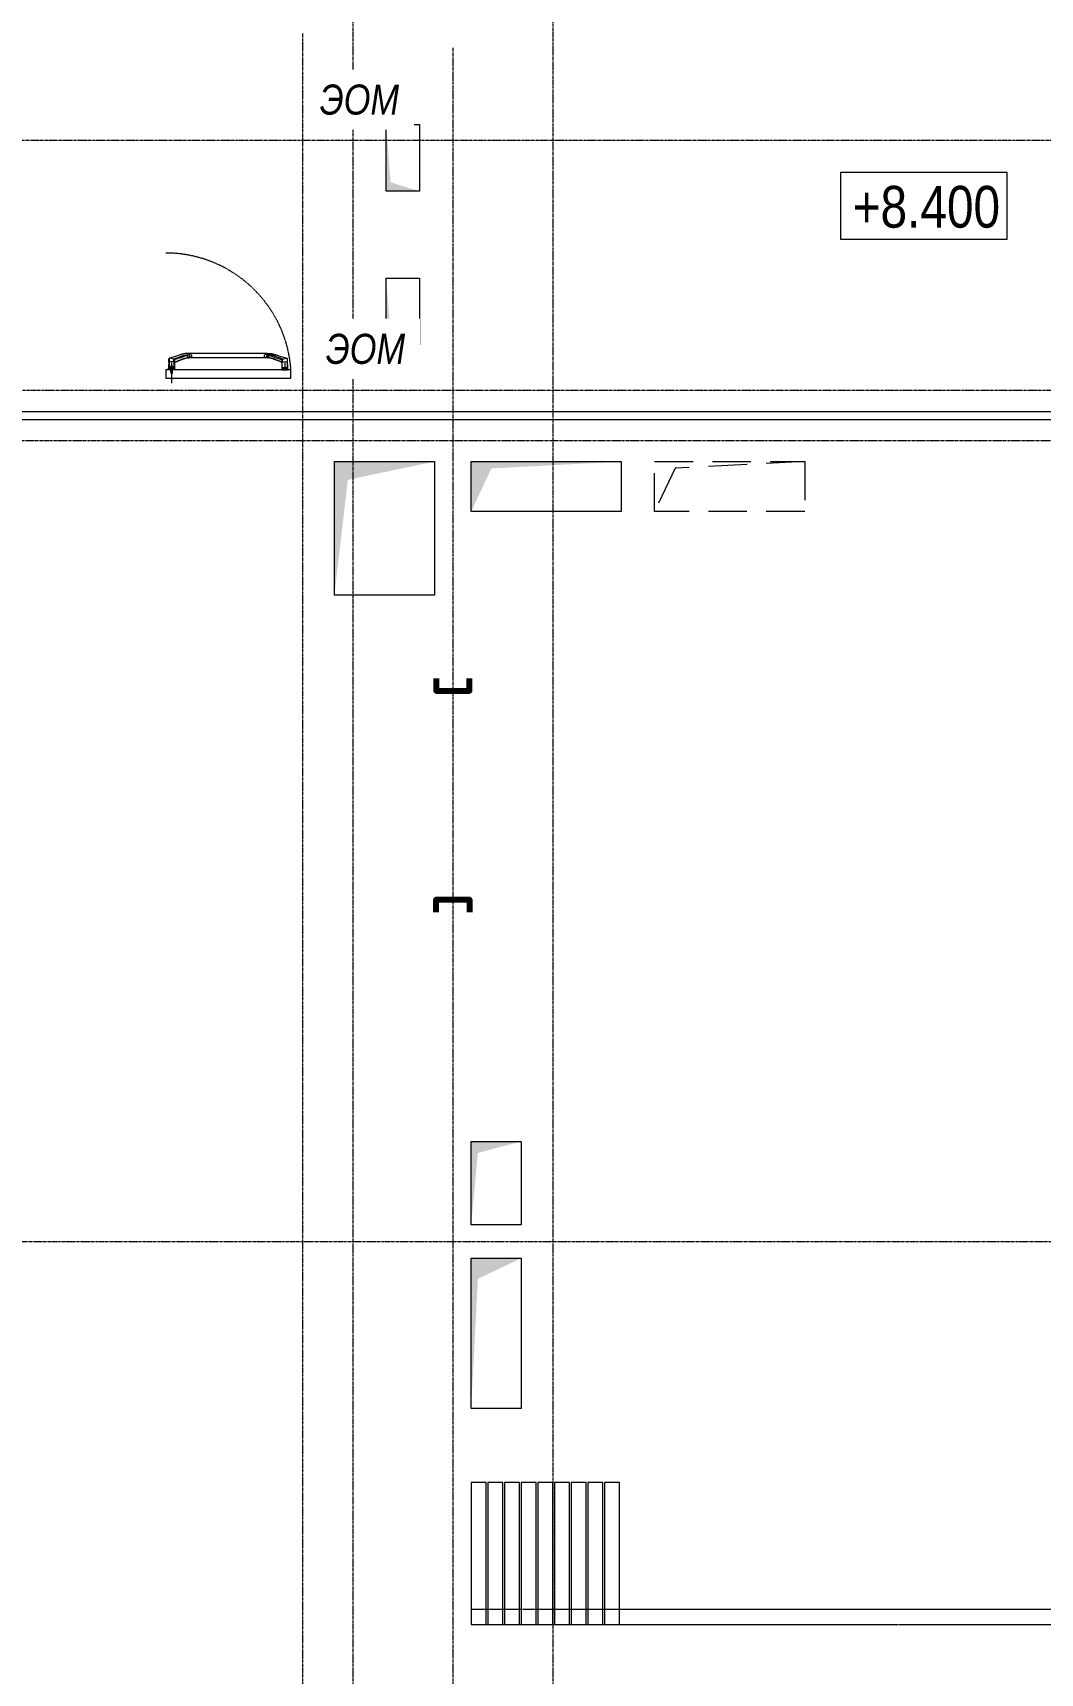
# Model space of a CAD drawing. Header units: millimetres. Extents: x -231292 to 573618, y -153144 to 564035.
# Drawn here: x -166393 to -160354, y 216208 to 226040 of the extents above; entities that cross this region are included whole.
import ezdxf
from ezdxf.enums import TextEntityAlignment as Align

# ---------------------------------------------------------------- set-up
doc = ezdxf.new("R2010")
doc.units = ezdxf.units.MM
for name, pattern in [('ADSK_Невидимые', [5, 3, -2]), ('CENTER2', [28.575, 19.05, -3.175, 3.175, -3.175]), ('CENTERLINE', [30, 12, -1.5, 3, -1.5, 12]), ('DASHED', [19.05, 12.7, -6.35]), ('HIDDEN', [9.525, 6.35, -3.175])]:
    doc.linetypes.add(name, pattern=pattern)
doc.layers.get('0').update_dxf_attribs({"color": 250})
for name, color, linetype, lineweight in [('АР_Двери_внутренние_антипаника', 250, 'Continuous', 0), ('АР_Отметка', 7, 'Continuous', 13), ('Витражные конструкции', 252, 'Continuous', 15), ('ДШ_КР', 130, 'Continuous', 35), ('КМ_Фахверки', 250, 'Continuous', 80), ('ОВ_Классы', 250, 'Continuous', 0), ('ОВ_Шахты', 250, 'Continuous', 5), ('РД_Оси_100', 250, 'Continuous', 0), ('ТХ_Оборудование', 250, 'Continuous', 9), ('ЭОМ_отверстия', 250, 'Continuous', 5)]:
    doc.layers.add(name, color=color, linetype=linetype, lineweight=lineweight)
doc.styles.add('Arial_Narrow_08', font='ARIALN.TTF', dxfattribs={"width": 0.8})
doc.styles.add('ISOCPEUR_I_4', font='isocpeui.ttf', dxfattribs={"width": 0.9, "height": 350})
doc.styles.add('style1', font='ARIALN.TTF')

# ---------------------------------------------------------------- blocks, each defined once
blk = doc.blocks.new('otv пунктир')
at = {"linetype": 'HIDDEN', "ltscale": 0.07}
blk.add_lwpolyline([(0, 0), (0, 1), (1, 1), (1, 0)], close=True, dxfattribs=at)
blk.add_lwpolyline([(0, 1), (0.135, 0.137), (1, 0)], dxfattribs=at)
blk = doc.blocks.new('СОШ_2200_АР_ОСИ_М100_28.05.24')
at = {"layer": 'РД_Оси_100', "linetype": 'CENTER2'}
blk.add_line((43327.994, 63600), (71363.995, 63600), dxfattribs=at)
for points in [[(57300, 139938.679), (57300, -6155)], [(58500, 139938.679), (58500, -6155)], [(57000, 70839.76), (57000, -5755), (56700, -6155)], [(57900, 70753.904), (57900, -6155)], [(119910, 70200), (-5954.958, 70200)], [(95715.503, 68700), (-5454.958, 68700), (-5954.958, 68850)], [(78274.959, 68400), (-5454.958, 68400), (-5954.958, 68250)]]:
    blk.add_lwpolyline(points, dxfattribs=at)
blk = doc.blocks.new('otv')
at = {"linetype": 'Continuous'}
blk.add_lwpolyline([(0, -1), (0, 0), (1, 0), (1, -1)], close=True, dxfattribs=at)
blk.add_solid([(0, -1), (0, 0), (0.135, -0.137), (1, 0)], dxfattribs=at)
blk = doc.blocks.new('Отметка_план')
at = {"color": 7}
blk.add_lwpolyline([(0, 0), (10, 0), (10, 4), (0, 4)], close=True, dxfattribs=at)
at = {"style": 'Arial_Narrow_08', "width": 0.8}
blk.add_attdef('OTMG', text='', height=2.5, dxfattribs=at).set_placement((9.062, 0.702), align=Align.RIGHT)
blk = doc.blocks.new('Ф_пеноблок 200')
at = {"layer": 'КМ_Фахверки'}
blk.add_lwpolyline([(0, -75), (0, 0), (200, 0), (200, -75)], dxfattribs=at)
blk = doc.blocks.new('UUNEW01NEW00')
at = {"layer": 'АР_Двери_внутренние_антипаника', "color": 1, "linetype": 'Continuous'}
for p, q in [((-9.3, 0.2), (-14.4, -1.5)), ((-9.2, 0.8), (-9.3, 0.2)), ((-9.3, -0.1), (-9.3, 0.2)), ((-9.2, 0.2), (-9.3, 0.2)), ((-9.1, 1), (-9.2, 0.8)), ((-8.9, 0.5), (-9.2, 0.2)), ((-9.1, 19.3), (-8.9, 19.4)), ((-9.1, 19.3), (-9, 18.8)), ((-9, 1.2), (-9.1, 1)), ((-9, 18.8), (-8.8, 18.6)), ((-8.8, 1.3), (-9, 1.2)), ((-8.9, 19.4), (-8.5, 19.5)), ((-8.7, 0.8), (-8.9, 0.5)), ((-8.8, 18.6), (-8.6, 18.4)), ((-8.6, 0.9), (-8.7, 0.8)), ((-8.6, 18.4), (-8.4, 18.2)), ((-8.6, 1), (-8.6, 0.9)), ((-8.5, 1), (-8.6, 1)), ((-8.5, 19.5), (-8.2, 19.5)), ((-8.4, 0.8), (-8.5, 1.5)), ((-8.4, 1.3), (-8.5, 1)), ((-8.4, 18.2), (-8.1, 18.1)), ((-8.4, 1.4), (-8.4, 0.4)), ((-8.3, 0.5), (-8.4, 0.8)), ((-8.4, 0.4), (-8.4, -0.4)), ((-8.4, 0.4), (-8.3, 0.4)), ((-8.1, 0.2), (-8.3, 0.5)), ((-8.2, 19.5), (-7.8, 19.6)), ((-8.1, 18.1), (-7.6, 18)), ((-7.8, 0.1), (-8.1, 0.2)), ((-7.8, 19.6), (-7.5, 19.6)), ((-7.4, 0), (-7.8, 0.1)), ((-7.5, 18.3), (-7.6, 18.2)), ((-7.6, 18.2), (-7.6, 18)), ((-7.6, 18), (-7.6, 16.2)), ((-7.6, 16.2), (-7.6, 14.1)), ((-7.6, 14.1), (-7.6, 12.2)), ((-7.6, 12.2), (-7.6, 9.8)), ((-7.6, 9.8), (-7.6, 7.8)), ((-7.6, 7.8), (-7.6, 6.2)), ((-7.6, 6.2), (-7.6, 4.7)), ((-7.6, 4.7), (-7.5, 3.2)), ((-7.5, 19.6), (-7.1, 19.6)), ((-7.4, 18.3), (-7.5, 18.3)), ((-7.5, 3.2), (-7.5, 1.6)), ((-7.5, 1.6), (-7.4, 0)), ((-7.5, 0), (-7.5, 0)), ((-7.5, 0), (-7.3, 0)), ((-7.3, 18.3), (-7.4, 18.3)), ((-7.4, 0), (7.4, 0)), ((-7.2, 18.3), (-7.3, 18.3)), ((-7.3, 0), (7.3, 0)), ((-7.1, 18.3), (-7.2, 18.3)), ((-7.1, 24), (-7.1, 19.6)), ((-7.1, 19.6), (7.1, 19.6)), ((-7.1, 19.6), (-7.1, 18.3)), ((7.1, 18.3), (-7.1, 18.3)), ((-3.5, 16), (-4.6, 16.4)), ((-4.6, 16.4), (-4.6, 16.3)), ((-3.5, 15.9), (-4.6, 16.3)), ((-4.6, 16.3), (-3.8, 14.8)), ((-3.8, 14.8), (-3.3, 14.8)), ((-3, 14.7), (-3.8, 14.7)), ((-3.8, 14.7), (-3.8, 14.6)), ((-3, 14.6), (-3.8, 14.6)), ((-3.8, 14.6), (-3.8, 13.7)), ((-3.8, 13.7), (-3, 13.7)), ((-3.3, 14.8), (-3.6, 15.5)), ((-3.6, 15.5), (-2.7, 15.3)), ((-3.3, 14.9), (-3.6, 15.5)), ((-2.3, 15.7), (-3.5, 16)), ((-2.3, 15.6), (-3.5, 15.9)), ((-3.1, 14.4), (-3.4, 14.4)), ((-3.4, 14.4), (-3.4, 13.9)), ((-3.4, 14), (-3.1, 14)), ((-3.4, 13.9), (-3.1, 13.9)), ((-3.3, 14.9), (-3.3, 14.8)), ((-3, 14.4), (-3.1, 14.4)), ((-3.1, 14), (-3.1, 13.9)), ((-3.1, 14), (-3, 14)), ((-3.1, 13.9), (-3, 13.9)), ((-3, 14.7), (-3, 14.6)), ((-2.9, 14.7), (-3, 14.7)), ((-2.9, 14.6), (-3, 14.6)), ((-2.9, 14.4), (-3, 14.4)), ((-3, 14.4), (-3, 14.4)), ((-3, 14.4), (-3, 14.4)), ((-3, 14), (-3, 14)), ((-3, 14), (-3, 14)), ((-3, 14), (-2.9, 14)), ((-3, 13.9), (-3, 13.9)), ((-3, 13.9), (-3, 13.9)), ((-3, 13.9), (-2.9, 13.9)), ((-3, 13.7), (-2.9, 13.7)), ((-2.8, 14.7), (-2.9, 14.7)), ((-2.9, 14.7), (-2.9, 14.7)), ((-2.8, 14.5), (-2.9, 14.6)), ((-2.9, 14.6), (-2.9, 14.6)), ((-2.9, 14.3), (-2.9, 14.4)), ((-2.9, 14.3), (-2.9, 14.3)), ((-2.9, 14.3), (-2.9, 14.3)), ((-2.9, 14.3), (-2.9, 14.3)), ((-2.9, 14), (-2.9, 14.3)), ((-2.9, 14.1), (-2.9, 14)), ((-2.9, 14), (-2.9, 14.1)), ((-2.9, 14.1), (-2.9, 14.1)), ((-2.9, 14.1), (-2.9, 14.1)), ((-2.9, 14.1), (-2.9, 14.1)), ((-2.9, 14), (-2.9, 14)), ((-2.9, 13.9), (-2.9, 14)), ((-2.9, 14), (-2.9, 14)), ((-2.9, 14), (-2.9, 14)), ((-2.9, 13.9), (-2.9, 13.9)), ((-2.9, 13.9), (-2.9, 13.9)), ((-2.9, 13.7), (-2.8, 13.7)), ((-2.7, 14.6), (-2.8, 14.7)), ((-2.7, 14.5), (-2.8, 14.5)), ((-2.8, 13.7), (-2.8, 13.8)), ((-2.8, 13.8), (-2.7, 13.8)), ((-2.7, 15.3), (-1.7, 15.1)), ((-2.6, 14.6), (-2.7, 14.6)), ((-2.6, 14.5), (-2.7, 14.5)), ((-2.7, 13.8), (-2.6, 13.8)), ((-2.6, 14.5), (-2.6, 14.6)), ((-2.6, 14.6), (-2.6, 14.6)), ((-2.6, 14.4), (-2.6, 14.5)), ((-2.5, 14.5), (-2.6, 14.5)), ((-2.5, 14.4), (-2.6, 14.4)), ((-2.6, 14.4), (-2.6, 14.4)), ((-2.6, 13.8), (-2.6, 13.9)), ((-2.6, 13.9), (-2.5, 13.9)), ((-2.5, 14.4), (-2.5, 14.5)), ((-2.5, 14.4), (-2.5, 14.3)), ((-2.5, 14.3), (-2.5, 14.4)), ((-2.5, 14), (-2.5, 14.3)), ((-2.5, 13.9), (-2.5, 14)), ((-1, 15.5), (-2.3, 15.7)), ((-1, 15.4), (-2.3, 15.6)), ((-2.2, 14.5), (-2.3, 14.5)), ((-2.3, 14.5), (-2.3, 14.4)), ((-2.3, 14.4), (-2.3, 14.3)), ((-2.2, 14.4), (-2.3, 14.4)), ((-2.3, 14.4), (-2.3, 14.3)), ((-2.3, 14.3), (-2.3, 14)), ((-2.3, 14), (-2.3, 13.9)), ((-2.3, 13.9), (-2.3, 13.9)), ((-2.3, 13.9), (-2.2, 13.8)), ((-2.1, 14.6), (-2.2, 14.6)), ((-2.2, 14.6), (-2.2, 14.5)), ((-2.1, 14.5), (-2.2, 14.5)), ((-2.2, 14.5), (-2.2, 14.4)), ((-2.2, 13.8), (-2.2, 13.8)), ((-2.2, 13.8), (-2.1, 13.8)), ((-2, 14.7), (-2.1, 14.6)), ((-2, 14.6), (-2.1, 14.5)), ((-2.1, 14.6), (-2.1, 14.6)), ((-2.1, 14.5), (-2.1, 14.5)), ((-2.1, 13.8), (-2, 13.7)), ((-1.9, 14.7), (-2, 14.7)), ((-1.9, 14.6), (-2, 14.6)), ((-2, 13.7), (-2, 13.7)), ((-2, 13.7), (-1.9, 13.7)), ((-1.8, 14.7), (-1.9, 14.7)), ((-1.8, 14.6), (-1.9, 14.6)), ((-1.8, 14.4), (-1.9, 14.4)), ((-1.9, 14.4), (-1.9, 14.3)), ((-1.9, 14.3), (-1.9, 14)), ((-1.9, 14.3), (-1.9, 14.3)), ((-1.9, 14.3), (-1.9, 14.3)), ((-1.9, 14.3), (-1.9, 14.3)), ((-1.9, 14.1), (-1.9, 14.1)), ((-1.9, 14.1), (-1.9, 14.1)), ((-1.9, 14.1), (-1.9, 14.1)), ((-1.9, 14.1), (-1.8, 14)), ((-1.9, 14), (-1.9, 14)), ((-1.9, 14), (-1.9, 14)), ((-1.9, 14), (-1.9, 13.9)), ((-1.9, 13.9), (-1.8, 13.9)), ((-1.9, 13.7), (-1.8, 13.7)), ((-1.8, 14.7), (-1.8, 14.6)), ((-1.5, 14.7), (-1.8, 14.7)), ((-1.5, 14.6), (-1.8, 14.6)), ((-1.7, 14.4), (-1.8, 14.4)), ((-1.8, 14.4), (-1.8, 14.4)), ((-1.8, 14.4), (-1.8, 14.4)), ((-1.8, 14), (-1.8, 14)), ((-1.8, 14), (-1.8, 14)), ((-1.8, 14), (-1.7, 14)), ((-1.8, 13.9), (-1.8, 13.9)), ((-1.8, 13.9), (-1.8, 13.9)), ((-1.8, 13.9), (-1.7, 13.9)), ((-1.8, 13.7), (-1.5, 13.7)), ((-1.7, 15.1), (-0.7, 15)), ((-1.7, 14.4), (-1.7, 14.4)), ((-1.6, 14.4), (-1.7, 14.4)), ((-1.7, 14), (-1.7, 13.9)), ((-1.7, 14), (-1.7, 14)), ((-1.7, 14), (-1.6, 14)), ((-1.7, 13.9), (-1.6, 13.9)), ((-1.7, 13.9), (-1.7, 13.9)), ((-1.5, 14.4), (-1.6, 14.4)), ((-1.6, 14.4), (-1.6, 14.4)), ((-1.6, 14), (-1.6, 13.9)), ((-1.6, 14), (-1.6, 14)), ((-1.6, 14), (-1.5, 14)), ((-1.6, 13.9), (-1.6, 13.9)), ((-1.6, 13.9), (-1.5, 13.9)), ((-1.5, 14.7), (-1.5, 14.6)), ((-1.4, 14.7), (-1.5, 14.7)), ((-1.4, 14.6), (-1.5, 14.6)), ((-1.4, 14.3), (-1.5, 14.4)), ((-1.5, 14.4), (-1.5, 14.4)), ((-1.5, 14.4), (-1.5, 14.4)), ((-1.5, 14), (-1.4, 14.1)), ((-1.5, 14), (-1.5, 14)), ((-1.5, 14), (-1.5, 14)), ((-1.5, 14), (-1.5, 14)), ((-1.5, 13.9), (-1.5, 13.9)), ((-1.5, 13.9), (-1.5, 13.9)), ((-1.5, 13.9), (-1.5, 13.9)), ((-1.5, 13.9), (-1.4, 13.9)), ((-1.5, 13.7), (-1.4, 13.7)), ((-1.3, 14.7), (-1.4, 14.7)), ((-1.3, 14.6), (-1.4, 14.6)), ((-1.4, 14.3), (-1.4, 14.3)), ((-1.4, 14.3), (-1.4, 14.3)), ((-1.4, 14.3), (-1.4, 14.3)), ((-1.4, 14), (-1.4, 14.3)), ((-1.4, 14.1), (-1.4, 14)), ((-1.4, 14.1), (-1.4, 14.1)), ((-1.4, 14.1), (-1.4, 14.1)), ((-1.4, 14.1), (-1.4, 14.1)), ((-1.4, 13.9), (-1.4, 14)), ((-1.4, 14), (-1.4, 14)), ((-1.4, 14), (-1.4, 14)), ((-1.4, 13.7), (-1.3, 13.7)), ((-1.2, 14.6), (-1.3, 14.7)), ((-1.3, 14.7), (-1.3, 14.7)), ((-1.3, 14.5), (-1.3, 14.6)), ((-1.2, 14.5), (-1.3, 14.5)), ((-1.3, 13.7), (-1.2, 13.8)), ((-1.1, 14.6), (-1.2, 14.6)), ((-1.1, 14.5), (-1.2, 14.5)), ((-1.2, 13.8), (-1.2, 13.8)), ((-1.2, 13.8), (-1.1, 13.8)), ((-1.1, 14.5), (-1.1, 14.6)), ((-1.1, 14.6), (-1.1, 14.6)), ((-1.1, 14.4), (-1.1, 14.5)), ((-1, 14.5), (-1.1, 14.5)), ((-1, 14.4), (-1.1, 14.4)), ((-1.1, 14.4), (-1.1, 14.4)), ((-1.1, 13.8), (-1.1, 13.9)), ((-1.1, 13.9), (-1, 13.9)), ((0, 16.5), (-1, 15.5)), ((0, 16.4), (-1, 15.4)), ((-1, 15.5), (-1, 15.4)), ((-1, 14.4), (-1, 14.5)), ((-1, 14.3), (-1, 14.4)), ((-1, 14.4), (-1, 14.3)), ((-1, 14), (-1, 14.3)), ((-1, 13.9), (-1, 14)), ((0, 14.7), (-0.8, 14.7)), ((-0.8, 14.7), (-0.8, 14.6)), ((0, 14.6), (-0.8, 14.6)), ((-0.8, 14.6), (-0.8, 13.7)), ((-0.8, 13.7), (-0.4, 13.7)), ((-0.7, 15), (0, 15.7)), ((-0.1, 14.4), (-0.4, 14.4)), ((-0.4, 14.4), (-0.4, 14.2)), ((-0.4, 14.3), (-0.1, 14.3)), ((-0.4, 14.2), (-0.1, 14.2)), ((-0.4, 14.1), (-0.2, 14.1)), ((-0.4, 13.7), (-0.4, 14.1)), ((-0.2, 14.1), (0, 13.7)), ((0, 14.4), (-0.1, 14.4)), ((-0.1, 14.4), (-0.1, 14.4)), ((-0.1, 14.4), (-0.1, 14.4)), ((-0.1, 14.3), (-0.1, 14.2)), ((-0.1, 14.3), (-0.1, 14.3)), ((-0.1, 14.3), (-0.1, 14.3)), ((-0.1, 14.3), (0, 14.3)), ((-0.1, 14.2), (-0.1, 14.2)), ((-0.1, 14.2), (-0.1, 14.2)), ((-0.1, 14.2), (0, 14.2)), ((0, 16.5), (0, 16.4)), ((1, 15.5), (0, 16.5)), ((1, 15.4), (0, 16.4)), ((0, 15.7), (0.7, 15)), ((0, 14.7), (0, 14.6)), ((0.1, 14.7), (0, 14.7)), ((0.1, 14.6), (0, 14.6)), ((0, 14.3), (0, 14.4)), ((0, 14.4), (0, 14.4)), ((0, 14.3), (0, 14.4)), ((0, 14.4), (0, 14.4)), ((0, 14.4), (0, 14.4)), ((0, 14.4), (0, 14.4)), ((0, 14.4), (0, 14.4)), ((0, 14.3), (0, 14.3)), ((0, 14.3), (0, 14.3)), ((0, 14.3), (0, 14.3)), ((0, 14.2), (0, 14.3)), ((0, 14.3), (0, 14.3)), ((0, 14.3), (0, 14.3)), ((0, 14.3), (0, 14.3)), ((0, 14.2), (0, 14.2)), ((0, 14.2), (0, 14.2)), ((0, 13.7), (0.5, 13.7)), ((0.2, 14.7), (0.1, 14.7)), ((0.2, 14.6), (0.1, 14.6)), ((0.3, 14.6), (0.2, 14.7)), ((0.2, 14.7), (0.2, 14.7)), ((0.2, 14.5), (0.2, 14.6)), ((0.3, 14.5), (0.2, 14.5)), ((0.5, 13.7), (0.2, 14.1)), ((0.2, 14.1), (0.3, 14.1)), ((0.4, 14.6), (0.3, 14.6)), ((0.4, 14.5), (0.3, 14.5)), ((0.3, 14.1), (0.4, 14.2)), ((0.3, 14.1), (0.3, 14.1)), ((0.5, 13.8), (0.3, 14.1)), ((0.4, 14.5), (0.4, 14.6)), ((0.4, 14.6), (0.4, 14.6)), ((0.4, 14.4), (0.4, 14.5)), ((0.4, 14.4), (0.4, 14.5)), ((0.4, 14.5), (0.4, 14.5)), ((0.4, 14.3), (0.4, 14.4)), ((0.4, 14.4), (0.4, 14.4)), ((0.4, 14.4), (0.4, 14.4)), ((0.4, 14.2), (0.4, 14.3)), ((0.4, 14.3), (0.4, 14.3)), ((0.4, 14.2), (0.4, 14.2)), ((0.5, 13.8), (0.5, 13.7)), ((0.7, 15), (1.7, 15.1)), ((0.7, 14.7), (0.7, 14.6)), ((1.4, 14.7), (0.7, 14.7)), ((1.4, 14.6), (0.7, 14.6)), ((0.7, 14.6), (0.7, 13.7)), ((0.7, 13.7), (1.1, 13.7)), ((2.3, 15.7), (1, 15.5)), ((2.3, 15.6), (1, 15.4)), ((1, 15.5), (1, 15.4)), ((1.1, 13.7), (1.1, 14.3)), ((1.1, 14.3), (1.2, 14.3)), ((1.2, 14.3), (1.5, 13.7)), ((1.4, 14.7), (1.4, 14.6)), ((1.6, 14.2), (1.4, 14.7)), ((1.6, 14.1), (1.4, 14.6)), ((1.5, 13.7), (1.8, 13.7)), ((1.6, 14.2), (1.6, 14.1)), ((1.7, 14.2), (1.6, 14.2)), ((1.7, 14.1), (1.6, 14.1)), ((1.7, 15.1), (2.7, 15.3)), ((1.9, 14.7), (1.7, 14.2)), ((1.9, 14.6), (1.7, 14.1)), ((1.7, 14.2), (1.7, 14.1)), ((1.8, 13.7), (2, 14.3)), ((1.9, 14.7), (1.9, 14.6)), ((2.5, 14.7), (1.9, 14.7)), ((2.5, 14.6), (1.9, 14.6)), ((2, 14.3), (2.2, 14.3)), ((2.2, 14.3), (2.2, 13.7)), ((2.2, 13.7), (2.5, 13.7)), ((3.5, 16), (2.3, 15.7)), ((3.5, 15.9), (2.3, 15.6)), ((2.5, 14.7), (2.5, 14.6)), ((2.5, 13.7), (2.5, 14.6)), ((2.7, 15.3), (3.6, 15.5)), ((3.1, 14.7), (2.7, 13.8)), ((3.1, 14.6), (2.7, 13.7)), ((2.7, 13.8), (2.7, 13.7)), ((2.7, 13.7), (3.2, 13.7)), ((3.1, 14.7), (3.1, 14.6)), ((3.9, 14.7), (3.1, 14.7)), ((3.9, 14.6), (3.1, 14.6)), ((3.2, 13.7), (3.2, 13.9)), ((3.2, 13.9), (3.8, 13.9)), ((3.6, 15.5), (3.3, 14.8)), ((3.6, 15.5), (3.3, 14.9)), ((3.3, 14.9), (3.3, 14.8)), ((3.3, 14.8), (3.8, 14.8)), ((3.4, 14.3), (3.3, 14)), ((3.3, 14.1), (3.7, 14.1)), ((3.3, 14), (3.7, 14)), ((3.6, 14.3), (3.4, 14.3)), ((4.6, 16.4), (3.5, 16)), ((4.6, 16.3), (3.5, 15.9)), ((3.7, 14), (3.6, 14.3)), ((3.8, 14.8), (4.6, 16.3)), ((3.8, 13.9), (3.8, 13.7)), ((3.8, 13.7), (4.2, 13.7)), ((3.9, 14.7), (3.9, 14.6)), ((4.2, 13.8), (3.9, 14.7)), ((4.2, 13.7), (3.9, 14.6)), ((4.2, 13.8), (4.2, 13.7)), ((4.6, 16.4), (4.6, 16.3)), ((6.7, -9.4), (7.3, 0)), ((7.1, 19.6), (7.1, 24)), ((7.1, 19.6), (7.1, 18.3)), ((7.1, 19.6), (7.5, 19.6)), ((7.2, 18.3), (7.1, 18.3)), ((7.3, 18.3), (7.2, 18.3)), ((7.5, 18.3), (7.3, 18.3)), ((7.4, 0), (7.5, 2)), ((7.8, 0.1), (7.4, 0)), ((7.5, 19.6), (7.8, 19.6)), ((7.6, 18.2), (7.5, 18.3)), ((7.5, 2), (7.6, 4)), ((7.6, 18), (7.6, 18.2)), ((7.6, 18), (8.1, 18.1)), ((7.6, 16.2), (7.6, 18)), ((7.6, 14.2), (7.6, 16.2)), ((7.6, 12.3), (7.6, 14.2)), ((7.6, 9.9), (7.6, 12.3)), ((7.6, 8), (7.6, 9.9)), ((7.6, 5.9), (7.6, 8)), ((7.6, 4), (7.6, 5.9)), ((7.8, 19.6), (8.2, 19.5)), ((8.1, 0.2), (7.8, 0.1)), ((8.1, 18.1), (8.4, 18.2)), ((8.3, 0.5), (8.1, 0.2)), ((8.2, 19.5), (8.5, 19.5)), ((8.4, 0.8), (8.3, 0.5)), ((8.4, 18.2), (8.6, 18.4)), ((8.5, 19.5), (8.9, 19.4)), ((8.6, 18.4), (8.8, 18.6)), ((8.8, 18.6), (9, 18.8)), ((8.9, 19.4), (9.1, 19.3)), ((9, 18.8), (9.1, 19.3)), ((-52.5, -11.9), (-52.5, -19.8)), ((-52.5, -19.8), (-52.5, -25.1)), ((-52.5, -25.1), (-47.5, -25.1)), ((-47.5, -11.9), (-47.5, -19.8)), ((-47.5, -11.9), (-47.5, -11.9)), ((-47.5, -19.8), (-46, -19.6)), ((-45.9, -19.8), (-47.5, -19.8)), ((-47.5, -19.8), (-47.5, -25.1)), ((-46, -19.6), (-44.5, -19.2)), ((-44.3, -19.8), (-45.9, -19.8)), ((-43.1, -11.4), (-44.5, -11.6)), ((-44.5, -19.2), (-42.9, -18.5)), ((-42.5, -19.7), (-44.3, -19.8)), ((-41.6, -11.2), (-43.1, -11.4)), ((-42.9, -18.5), (-41.3, -17.7)), ((-40.6, -19.6), (-42.5, -19.7)), ((-39.3, -10.7), (-41.6, -11.2)), ((-41.3, -17.7), (-39, -16.7)), ((-37.8, -19.2), (-40.6, -19.6)), ((-36.7, -9.9), (-39.3, -10.7)), ((-39, -16.7), (-36.4, -15.7)), ((-34.9, -18.5), (-37.8, -19.2)), ((-33.8, -8.9), (-36.7, -9.9)), ((-36.4, -15.7), (-33.5, -14.5)), ((-31.9, -17.6), (-34.9, -18.5)), ((-30.7, -7.7), (-33.8, -8.9)), ((-33.5, -14.5), (-30.3, -13.4)), ((-28.7, -16.6), (-31.9, -17.6)), ((-27.2, -6.3), (-30.7, -7.7)), ((-30.3, -13.4), (-26.8, -12.1)), ((-25.2, -15.3), (-28.7, -16.6)), ((-23.3, -4.8), (-27.2, -6.3)), ((-26.8, -12.1), (-22.9, -10.9)), ((-21.4, -13.9), (-25.2, -15.3)), ((-19.1, -3.2), (-23.3, -4.8)), ((-22.9, -10.9), (-18.7, -9.6)), ((-17.3, -12.4), (-21.4, -13.9)), ((-14.4, -1.5), (-19.1, -3.2)), ((-18.7, -9.6), (-14, -8.2)), ((-12.8, -10.8), (-17.3, -12.4)), ((-14, -8.2), (-8.8, -6.6)), ((-7.8, -9.1), (-12.8, -10.8)), ((-9, -3.8), (-9.3, -0.1)), ((-8.8, -6.6), (-9, -3.8)), ((-8.8, -6.6), (-8.8, -6.6)), ((-8.8, -7.3), (-8.8, -6.6)), ((-8.8, -6.6), (-8.7, -6.6)), ((-8.5, -8.1), (-8.8, -7.3)), ((-8.7, -6.6), (-8.6, -6.6)), ((-8.6, -6.6), (-8.4, -6.7)), ((-8.2, -8.7), (-8.5, -8.1)), ((-8.4, -0.4), (-8.3, -0.9)), ((-8.4, -6.7), (-8.1, -6.7)), ((-8.3, -0.9), (-8.3, -1.1)), ((-8.3, -1.1), (-8.3, -1.1)), ((-8.3, -1.2), (-8.2, -1.2)), ((-8.2, -1.2), (-8.2, -1.2)), ((-8.2, -1.2), (-8.2, -1.5)), ((-8.2, -1.5), (-8.2, -1.5)), ((-7.8, -9.1), (-8.2, -8.7)), ((-8.1, -6.7), (-8, -6.6)), ((-8, -7.1), (-8.1, -6.7)), ((-8.1, -6.7), (-8.1, -6.7)), ((-8, -6.6), (-8, -6.6)), ((-8, -6.6), (-7.9, -6.6)), ((-7.6, -7.6), (-8, -7.1)), ((-7.8, -6.9), (-7.9, -6.6)), ((-7.9, -6.6), (-7.9, -6.7)), ((-7.9, -6.7), (-7.9, -6.6)), ((-7.5, -7.2), (-7.8, -6.9)), ((-7.4, -8.9), (-7.8, -9.1)), ((-7.2, -8), (-7.6, -7.6)), ((-7.2, -7.4), (-7.5, -7.2)), ((-7.1, -8.7), (-7.4, -8.9)), ((-7.3, 0), (-7.2, -1.7)), ((-7.2, -1.7), (-7.2, -3.1)), ((-7.2, -3.1), (-7.1, -4.5)), ((-6.9, -7.4), (-7.2, -7.4)), ((-6.7, -8.2), (-7.2, -8)), ((-7.1, -4.5), (-7, -6)), ((-6.7, -8.2), (-7.1, -8.7)), ((-7, -6), (-6.9, -7.4)), ((-6.9, -7.4), (-6.8, -7.5)), ((-6.8, -7.5), (-6.8, -7.5)), ((-6.8, -7.5), (-6.8, -7.6)), ((-6.8, -7.6), (-6.8, -7.6)), ((-6.8, -7.6), (-6.8, -7.6)), ((-6.8, -7.6), (-6.8, -7.6)), ((-6.8, -7.6), (-6.8, -7.6)), ((-6.8, -7.6), (-6.8, -7.6)), ((-6.8, -7.6), (-6.8, -7.6)), ((-6.8, -7.6), (-6.8, -7.6)), ((-6.8, -7.6), (-6.8, -7.6)), ((-6.8, -7.6), (-6.8, -7.6)), ((-6.8, -7.6), (-6.8, -7.6)), ((-6.8, -7.6), (-6.8, -7.6)), ((-6.8, -7.6), (-6.8, -7.6)), ((-6.8, -7.6), (-6.8, -7.6)), ((-6.8, -7.6), (-6.7, -7.8)), ((-6.7, -7.8), (-6.6, -8)), ((-6.6, -8), (-6.7, -8.1)), ((-6.7, -8.1), (-6.7, -8.2)), ((-6.7, -8.2), (5.6, -10.6)), ((5.6, -10.6), (6.3, -10)), ((5.6, -10.6), (6, -10.6)), ((6, -10.6), (6.3, -10.5)), ((6.3, -10), (6.6, -9.7)), ((6.3, -10.5), (6.4, -10.5)), ((6.6, -9.7), (6.7, -9.4)), ((6.7, -9.4), (7.1, -9.3)), ((7.1, -9.3), (7.4, -9.1)), ((7.4, -9.1), (7.6, -8.9)), ((8.3, -0.4), (8.3, -0.3))]:
    blk.add_line(p, q, dxfattribs=at)
at = {"layer": 'АР_Двери_внутренние_антипаника', "color": 40, "linetype": 'Continuous'}
for p, q in [((-8.8, 1.3), (-13.2, -0.1)), ((-9.1, 24), (9.1, 24)), ((-9.1, 19.3), (-9.1, 24)), ((-9, 18.2), (-9.1, 19.3)), ((-9, 17.1), (-9, 18.2)), ((-8.5, 1.5), (-9, 17.1)), ((-8.5, 1.5), (-8.8, 1.3)), ((8.3, 0.5), (8, -3.9)), ((9.1, 24), (9.1, 19.3)), ((-53, -19.5), (-53, -12.4)), ((-53, -24.6), (-53, -19.5)), ((-47.5, -11.9), (-52.5, -11.9)), ((-52.5, -25.1), (-47.5, -25.1)), ((-47.5, -11.9), (-46.3, -11.8)), ((-47.5, -25.1), (-45.1, -25)), ((-45.1, -11.7), (-46.3, -11.8)), ((-44.4, -11.5), (-45.1, -11.7)), ((-45.1, -25), (-44.1, -24.9)), ((-42.2, -11), (-44.4, -11.6)), ((-44.1, -24.9), (-43.6, -24.9)), ((-43.6, -24.9), (-43, -24.8)), ((-43, -24.8), (-42.4, -24.8)), ((-42.4, -24.8), (-41.8, -24.7)), ((-40, -10.4), (-42.2, -11)), ((-41.8, -24.7), (-41.1, -24.6)), ((-41.1, -24.6), (-39.3, -24.3)), ((-38, -9.7), (-40, -10.4)), ((-39.3, -24.3), (-37.6, -23.9)), ((-36.1, -9), (-38, -9.7)), ((-37.6, -23.9), (-36.2, -23.6)), ((-36.2, -23.6), (-35.1, -23.3)), ((-34.2, -8.3), (-36.1, -9)), ((-35.1, -23.3), (-34.2, -23.1)), ((-32.1, -7.5), (-34.2, -8.3)), ((-34.2, -23.1), (-33.1, -22.8)), ((-33.1, -22.8), (-31.7, -22.5)), ((-30.3, -6.7), (-32.1, -7.5)), ((-31.7, -22.5), (-30.1, -22)), ((-28.2, -5.9), (-30.3, -6.7)), ((-30.1, -22), (-28.2, -21.5)), ((-25.9, -4.9), (-28.2, -5.9)), ((-28.2, -21.5), (-26, -20.8)), ((-26, -20.8), (-23.3, -20)), ((-23.3, -3.9), (-25.9, -4.9)), ((-20.4, -2.7), (-23.3, -3.9)), ((-23.3, -20), (-20.2, -19.1)), ((-17, -1.5), (-20.4, -2.7)), ((-20.2, -19.1), (-17.7, -18.3)), ((-17.7, -18.3), (-14.9, -17.4)), ((-13.2, -0.1), (-17, -1.5)), ((-14.9, -17.4), (-11.8, -16.4)), ((-11.8, -16.4), (-8.3, -15.3)), ((-8.3, -15.3), (-4.5, -14.1)), ((-4.5, -14.1), (-0.2, -12.7)), ((-0.2, -12.7), (4.6, -11.2)), ((4.6, -11.2), (5.6, -10.9)), ((5.6, -10.9), (6.4, -10.5)), ((6.4, -10.5), (7.3, -9.6)), ((7.3, -9.6), (7.6, -8.9)), ((7.6, -8.9), (7.7, -8.7)), ((8, -3.9), (7.7, -8.6)), ((7.7, -8.7), (7.7, -8.6))]:
    blk.add_line(p, q, dxfattribs=at)
at = {"layer": 'АР_Двери_внутренние_антипаника', "color": 1, "linetype": 'CENTERLINE'}
blk.add_line((0, 4.4), (0, 26), dxfattribs=at)
at = {"layer": 'АР_Двери_внутренние_антипаника', "color": 1, "linetype": 'HIDDEN'}
for p, q in [((-60.5, -14), (-53, -14)), ((-60.5, -14), (-60.5, -23)), ((-60.5, -23), (-53, -23)), ((-54.5, -17.6), (-54.5, -14.1)), ((-54.5, -14.1), (-53, -14.1)), ((-54.5, -17.6), (-53, -17.6))]:
    blk.add_line(p, q, dxfattribs=at)
at = {"layer": 'АР_Двери_внутренние_антипаника', "color": 1, "linetype": 'Continuous'}
blk.add_arc((490.8, 29.3), 500, 183.3082, 184.1216, dxfattribs=at)
at = {"layer": 'АР_Двери_внутренние_антипаника', "color": 40, "linetype": 'Continuous'}
for centre, radius, start, end in [((-490.9, 27.7), 500, 356.9219, 359.0377), ((-52.5, -12.4), 0.5, 90, 180), ((-52.5, -24.6), 0.5, 180, 270)]:
    blk.add_arc(centre, radius, start, end, dxfattribs=at)
at = {"layer": 'АР_Двери_внутренние_антипаника', "color": 1, "linetype": 'Continuous'}
blk.add_point((0, 0), dxfattribs=at)
blk = doc.blocks.new('66NEW00')
at = {"layer": 'АР_Двери_внутренние_антипаника', "color": 40, "linetype": 'Continuous'}
for p, q in [((9.1, 0), (-9.1, 0)), ((-9.1, 0), (-9.1, -4.7)), ((9.1, -4.7), (9.1, 0)), ((-8.3, -23.5), (-8, -27.9)), ((-8, -27.9), (-7.7, -32.5)), ((-7.7, -32.7), (-7.7, -32.5)), ((-7.6, -32.8), (-7.7, -32.7)), ((-7.3, -33.6), (-7.6, -32.8)), ((-6.4, -34.5), (-7.3, -33.6)), ((-5.6, -34.9), (-6.4, -34.5)), ((-4.6, -35.2), (-5.6, -34.9)), ((0.2, -36.7), (-4.6, -35.2)), ((4.5, -38.1), (0.2, -36.7)), ((8.3, -39.3), (4.5, -38.1)), ((11.8, -40.4), (8.3, -39.3)), ((8.5, -22.4), (9, -6.9)), ((8.5, -22.4), (8.8, -22.7)), ((8.8, -22.7), (13.2, -24.1)), ((9, -5.7), (9.1, -4.7)), ((9, -6.9), (9, -5.7)), ((14.9, -41.4), (11.8, -40.4)), ((13.2, -24.1), (17, -25.5)), ((17.7, -42.3), (14.9, -41.4)), ((17, -25.5), (20.4, -26.7)), ((20.2, -43), (17.7, -42.3)), ((23.3, -44), (20.2, -43)), ((20.4, -26.7), (23.3, -27.9)), ((23.3, -27.9), (25.9, -28.9)), ((26, -44.8), (23.3, -44)), ((25.9, -28.9), (28.2, -29.9)), ((28.2, -45.4), (26, -44.8)), ((28.2, -29.9), (30.3, -30.7)), ((30.1, -46), (28.2, -45.4)), ((31.7, -46.4), (30.1, -46)), ((30.3, -30.7), (32.1, -31.4)), ((33.1, -46.8), (31.7, -46.4)), ((32.1, -31.4), (34.2, -32.3)), ((34.2, -47.1), (33.1, -46.8)), ((34.2, -32.3), (36.1, -33)), ((35.1, -47.3), (34.2, -47.1)), ((36.2, -47.6), (35.1, -47.3)), ((36.1, -33), (38, -33.7)), ((37.6, -47.9), (36.2, -47.6)), ((39.3, -48.2), (37.6, -47.9)), ((38, -33.7), (40, -34.4)), ((41.1, -48.6), (39.3, -48.2)), ((40, -34.4), (42.2, -35)), ((41.8, -48.7), (41.1, -48.6)), ((42.4, -48.7), (41.8, -48.7)), ((42.2, -35), (44.4, -35.5)), ((43, -48.8), (42.4, -48.7)), ((43.6, -48.9), (43, -48.8)), ((44.1, -48.9), (43.6, -48.9)), ((45.1, -49), (44.1, -48.9)), ((44.4, -35.5), (45.1, -35.6)), ((45.1, -35.6), (46.3, -35.8)), ((47.5, -49.1), (45.1, -49)), ((47.5, -35.8), (46.3, -35.8)), ((47.5, -35.8), (52.5, -35.8)), ((52.5, -49.1), (47.5, -49.1)), ((53, -43.4), (53, -36.3)), ((53, -48.6), (53, -43.4))]:
    blk.add_line(p, q, dxfattribs=at)
at = {"layer": 'АР_Двери_внутренние_антипаника', "color": 1, "linetype": 'Continuous'}
for p, q in [((-7.1, -4.4), (-7.1, 0)), ((7.1, 0), (7.1, -4.4)), ((-8.9, -4.6), (-9.1, -4.7)), ((-9, -5.2), (-9.1, -4.7)), ((-8.8, -5.4), (-9, -5.2)), ((-8.5, -4.5), (-8.9, -4.6)), ((-8.6, -5.6), (-8.8, -5.4)), ((-8.4, -5.7), (-8.6, -5.6)), ((-8.2, -4.4), (-8.5, -4.5)), ((-8.1, -5.8), (-8.4, -5.7)), ((-8.4, -23.1), (-8.3, -23.5)), ((-8.3, -23.5), (-8.1, -23.7)), ((-8.3, -24.4), (-8.3, -24.2)), ((-7.8, -4.4), (-8.2, -4.4)), ((-7.6, -5.9), (-8.1, -5.8)), ((-8.1, -23.7), (-7.8, -23.9)), ((-7.5, -4.4), (-7.8, -4.4)), ((-7.8, -23.9), (-7.4, -24)), ((-7.6, -5.8), (-7.5, -5.7)), ((-7.6, -5.9), (-7.6, -5.8)), ((-7.6, -7.7), (-7.6, -5.9)), ((-7.6, -9.8), (-7.6, -7.7)), ((-7.6, -11.7), (-7.6, -9.8)), ((-7.6, -14), (-7.6, -11.7)), ((-7.6, -16), (-7.6, -14)), ((-7.6, -18.1), (-7.6, -16)), ((-7.6, -19.9), (-7.6, -18.1)), ((-7.5, -21.9), (-7.6, -19.9)), ((-7.4, -33.1), (-7.6, -32.8)), ((-7.1, -4.4), (-7.5, -4.4)), ((-7.5, -5.7), (-7.3, -5.7)), ((-7.4, -24), (-7.5, -21.9)), ((7.4, -24), (-7.4, -24)), ((-7.1, -33.3), (-7.4, -33.1)), ((-7.3, -5.7), (-7.2, -5.6)), ((7.3, -24), (-7.3, -24)), ((-6.7, -33.3), (-7.3, -24)), ((-7.2, -5.6), (-7.1, -5.6)), ((7.1, -4.4), (-7.1, -4.4)), ((-7.1, -4.4), (-7.1, -5.6)), ((-7.1, -5.6), (7.1, -5.6)), ((-6.7, -33.3), (-7.1, -33.3)), ((-6.6, -33.7), (-6.7, -33.3)), ((-6.3, -34), (-6.6, -33.7)), ((-6.3, -34.5), (-6.4, -34.4)), ((-5.6, -34.5), (-6.3, -34)), ((-6, -34.6), (-6.3, -34.5)), ((-5.6, -34.5), (-6, -34.6)), ((6.7, -32.2), (-5.6, -34.5)), ((6.7, -31.8), (6.6, -32)), ((6.6, -32), (6.7, -32.1)), ((6.8, -31.6), (6.7, -31.8)), ((6.7, -32.2), (7.2, -32)), ((6.7, -32.1), (6.7, -32.2)), ((6.7, -32.2), (7.1, -32.7)), ((6.9, -31.4), (6.8, -31.5)), ((6.8, -31.5), (6.8, -31.5)), ((6.8, -31.5), (6.8, -31.5)), ((6.8, -31.5), (6.8, -31.6)), ((6.8, -31.6), (6.8, -31.6)), ((6.8, -31.6), (6.8, -31.6)), ((6.8, -31.6), (6.8, -31.6)), ((6.8, -31.6), (6.8, -31.6)), ((6.8, -31.6), (6.8, -31.6)), ((6.8, -31.6), (6.8, -31.6)), ((6.8, -31.6), (6.8, -31.6)), ((6.8, -31.6), (6.8, -31.6)), ((6.8, -31.6), (6.8, -31.6)), ((6.8, -31.6), (6.8, -31.6)), ((6.8, -31.6), (6.8, -31.6)), ((6.8, -31.6), (6.8, -31.6)), ((7, -29.9), (6.9, -31.4)), ((6.9, -31.4), (7.2, -31.3)), ((7.1, -28.5), (7, -29.9)), ((7.1, -4.4), (7.1, -5.6)), ((7.5, -4.4), (7.1, -4.4)), ((7.1, -5.6), (7.2, -5.6)), ((7.2, -27.1), (7.1, -28.5)), ((7.1, -32.7), (7.4, -32.9)), ((7.2, -5.6), (7.3, -5.7)), ((7.3, -24), (7.2, -25.6)), ((7.2, -25.6), (7.2, -27.1)), ((7.2, -31.3), (7.5, -31.2)), ((7.2, -32), (7.6, -31.6)), ((7.3, -5.7), (7.4, -5.7)), ((7.5, -24), (7.3, -24)), ((7.4, -5.7), (7.5, -5.7)), ((7.5, -22.4), (7.4, -24)), ((7.4, -24), (7.8, -23.9)), ((7.4, -32.9), (7.8, -33.1)), ((7.8, -4.4), (7.5, -4.4)), ((7.5, -5.7), (7.6, -5.8)), ((7.6, -19.3), (7.5, -20.8)), ((7.5, -20.8), (7.5, -22.4)), ((7.5, -24), (7.5, -24)), ((7.5, -31.2), (7.8, -30.9)), ((8.1, -5.8), (7.6, -5.9)), ((7.6, -5.8), (7.6, -5.9)), ((7.6, -5.9), (7.6, -7.8)), ((7.6, -7.8), (7.6, -9.9)), ((7.6, -9.9), (7.6, -11.8)), ((7.6, -11.8), (7.6, -14.2)), ((7.6, -14.2), (7.6, -16.2)), ((7.6, -16.2), (7.6, -17.8)), ((7.6, -17.8), (7.6, -19.3)), ((7.6, -31.6), (8, -31.1)), ((8.2, -4.4), (7.8, -4.4)), ((7.8, -23.9), (8.1, -23.7)), ((7.8, -30.9), (7.9, -30.6)), ((7.8, -33.1), (8.2, -32.7)), ((7.8, -33.1), (12.8, -34.8)), ((8, -30.6), (7.9, -30.6)), ((7.9, -30.6), (7.9, -30.6)), ((7.9, -30.6), (7.9, -30.6)), ((8, -31.1), (8.1, -30.6)), ((8.1, -30.6), (8, -30.6)), ((8, -30.6), (8, -30.6)), ((8.4, -5.7), (8.1, -5.8)), ((8.1, -23.7), (8.3, -23.5)), ((8.1, -30.7), (8.1, -30.6)), ((8.4, -30.7), (8.1, -30.7)), ((8.5, -4.5), (8.2, -4.4)), ((8.2, -25.1), (8.2, -25.2)), ((8.3, -25.1), (8.2, -25.1)), ((8.2, -25.2), (8.2, -25.5)), ((8.2, -25.5), (8.2, -25.5)), ((8.2, -32.7), (8.5, -32.1)), ((8.3, -23.5), (8.4, -23.1)), ((8.4, -23.6), (8.3, -23.6)), ((8.4, -24.3), (8.3, -24.8)), ((8.3, -24.8), (8.3, -25.1)), ((8.3, -25.1), (8.3, -25.1)), ((8.6, -5.6), (8.4, -5.7)), ((8.4, -23.1), (8.5, -22.4)), ((8.4, -22.6), (8.5, -22.9)), ((8.4, -22.6), (8.4, -23.6)), ((8.4, -23.6), (8.4, -24.3)), ((8.6, -30.6), (8.4, -30.7)), ((8.9, -4.6), (8.5, -4.5)), ((8.5, -22.9), (8.6, -23)), ((8.5, -32.1), (8.8, -31.3)), ((8.8, -5.4), (8.6, -5.6)), ((8.6, -23), (8.6, -23.1)), ((8.6, -23.1), (8.7, -23.2)), ((8.7, -30.6), (8.6, -30.6)), ((8.7, -23.2), (8.9, -23.4)), ((8.8, -30.6), (8.7, -30.6)), ((9, -5.2), (8.8, -5.4)), ((8.8, -22.7), (9, -22.8)), ((8.8, -30.6), (9, -27.8)), ((14, -32.2), (8.8, -30.6)), ((8.8, -30.6), (8.8, -30.6)), ((8.8, -31.3), (8.8, -30.6)), ((9.1, -4.7), (8.9, -4.6)), ((8.9, -23.4), (9.2, -23.8)), ((9.1, -4.7), (9, -5.2)), ((9, -22.8), (9.1, -22.9)), ((9, -27.8), (9.3, -24)), ((9.1, -22.9), (9.2, -23.2)), ((9.2, -23.2), (9.3, -23.8)), ((9.2, -23.8), (9.3, -23.8)), ((9.3, -23.8), (14.4, -25.5)), ((9.3, -24), (9.3, -23.8)), ((12.8, -34.8), (17.3, -36.4)), ((18.7, -33.6), (14, -32.2)), ((14.4, -25.5), (19.1, -27.2)), ((17.3, -36.4), (21.4, -37.9)), ((22.9, -34.9), (18.7, -33.6)), ((19.1, -27.2), (23.3, -28.8)), ((21.4, -37.9), (25.2, -39.3)), ((26.8, -36.1), (22.9, -34.9)), ((23.3, -28.8), (27.2, -30.3)), ((25.2, -39.3), (28.7, -40.5)), ((30.3, -37.3), (26.8, -36.1)), ((27.2, -30.3), (30.7, -31.7)), ((28.7, -40.5), (31.9, -41.6)), ((33.5, -38.5), (30.3, -37.3)), ((30.7, -31.7), (33.8, -32.9)), ((31.9, -41.6), (34.9, -42.5)), ((36.4, -39.6), (33.5, -38.5)), ((33.8, -32.9), (36.7, -33.9)), ((34.9, -42.5), (37.8, -43.2)), ((39, -40.7), (36.4, -39.6)), ((36.7, -33.9), (39.3, -34.6)), ((37.8, -43.2), (40.6, -43.6)), ((41.3, -41.7), (39, -40.7)), ((39.3, -34.6), (41.6, -35.1)), ((40.6, -43.6), (42.5, -43.7)), ((42.9, -42.5), (41.3, -41.7)), ((41.6, -35.1), (43.1, -35.4)), ((42.5, -43.7), (44.3, -43.7)), ((44.5, -43.1), (42.9, -42.5)), ((43.1, -35.4), (44.5, -35.6)), ((44.3, -43.7), (45.9, -43.7)), ((46, -43.6), (44.5, -43.1)), ((45.9, -43.7), (47.5, -43.7)), ((47.5, -43.7), (46, -43.6)), ((47.5, -35.9), (47.5, -43.7)), ((47.5, -35.9), (47.5, -35.9)), ((47.5, -43.7), (47.5, -49.1)), ((52.5, -49.1), (47.5, -49.1)), ((52.5, -35.9), (52.5, -43.7)), ((52.5, -43.7), (52.5, -49.1))]:
    blk.add_line(p, q, dxfattribs=at)
at = {"layer": 'АР_Двери_внутренние_антипаника', "color": 1, "linetype": 'CENTERLINE'}
blk.add_line((0, -19.6), (0, 2), dxfattribs=at)
at = {"layer": 'АР_Двери_внутренние_антипаника', "color": 1, "linetype": 'HIDDEN'}
for p, q in [((60.5, -38), (53, -38)), ((54.5, -38.1), (53, -38.1)), ((54.5, -41.6), (53, -41.6)), ((60.5, -47), (53, -47)), ((54.5, -41.6), (54.5, -38.1)), ((60.5, -38), (60.5, -47))]:
    blk.add_line(p, q, dxfattribs=at)
at = {"layer": 'АР_Двери_внутренние_антипаника', "color": 40, "linetype": 'Continuous'}
for centre, radius, start, end in [((490.9, 3.7), 500, 180.9623, 183.0781), ((52.5, -36.3), 0.5, 0, 90), ((52.5, -48.6), 0.5, 270, 0)]:
    blk.add_arc(centre, radius, start, end, dxfattribs=at)
at = {"layer": 'АР_Двери_внутренние_антипаника', "color": 1, "linetype": 'Continuous'}
blk.add_arc((-490.8, 5.3), 500, 355.8784, 356.6918, dxfattribs=at)
blk.add_point((0, 0), dxfattribs=at)
blk = doc.blocks.new('*U642')
at = {"layer": 'АР_Двери_внутренние_антипаника', "color": 1, "linetype": 'HIDDEN'}
for p, q in [((4.5, 7.5), (-4.5, 7.5)), ((-4.5, 0), (-4.5, 7.5)), ((4.5, 0), (4.5, 7.5))]:
    blk.add_line(p, q, dxfattribs=at)
at = {"layer": 'АР_Двери_внутренние_антипаника', "color": 40, "linetype": 'Continuous'}
for p, q in [((-4.5, 0), (-4.5, -22.2)), ((4.5, 0), (4.5, -22.2)), ((572.8, 97.1), (106, 97.1)), ((572.8, 72.7), (106, 72.7))]:
    blk.add_line(p, q, dxfattribs=at)
at = {"layer": 'АР_Двери_внутренние_антипаника', "color": 1, "linetype": 'Continuous'}
for p, q in [((-1.4, -22.2), (-3.7, 0)), ((3.7, 0), (1.4, -22.2))]:
    blk.add_line(p, q, dxfattribs=at)
at = {"layer": 'АР_Двери_внутренние_антипаника', "color": 1, "linetype": 'CENTERLINE'}
blk.add_line((0, -4), (0, -79.7), dxfattribs=at)
at = {"layer": 'АР_Двери_внутренние_антипаника', "xscale": 2, "yscale": 2, "zscale": 2, "rotation": 180}
for name, p in [('UUNEW01NEW00', (0, 47.9)), ('66NEW00', (678.8, 0))]:
    blk.add_blockref(name, p, dxfattribs=at)

msp = doc.modelspace()

# ---------------------------------------------------------------- linework, layer by layer
at = {"layer": 'АР_Двери_внутренние_антипаника', "color": 253, "linetype": 'DASHED', "lineweight": 0, "ltscale": 0.3}
msp.add_lwpolyline([(-164844.956, 224020.09, 0.39314653), (-165594.956, 224720.09)], format="xyb", dxfattribs=at)
at = {"layer": 'АР_Двери_внутренние_антипаника', "lineweight": 0}
msp.add_lwpolyline([(-164844.956, 224020.09), (-165594.955, 224020.162), (-165594.955, 223970.162), (-164844.956, 223970.09)], close=True, dxfattribs=at)
at = {"layer": 'ДШ_КР', "color": 1, "lineweight": 0}
msp.add_lwpolyline([(-176274.956, 223770.145), (-155974.956, 223770.195), (-155974.956, 223720.168), (-176274.956, 223720.168)], close=True, dxfattribs=at)
at = {"layer": 'ТХ_Оборудование'}
for points in [[(-163674.956, 216500.141), (-163674.956, 217350.141), (-163764.956, 217350.141), (-163764.956, 216500.141)], [(-163574.956, 216500.141), (-163574.956, 217350.141), (-163664.956, 217350.141), (-163664.956, 216500.141)], [(-163474.956, 216500.141), (-163474.956, 217350.141), (-163564.956, 217350.141), (-163564.956, 216500.141)], [(-163374.956, 216500.141), (-163374.956, 217350.141), (-163464.956, 217350.141), (-163464.956, 216500.141)], [(-163274.956, 216500.141), (-163274.956, 217350.141), (-163364.956, 217350.141), (-163364.956, 216500.141)], [(-163174.956, 216500.141), (-163174.956, 217350.141), (-163264.956, 217350.141), (-163264.956, 216500.141)], [(-163074.956, 216500.141), (-163074.956, 217350.141), (-163164.956, 217350.141), (-163164.956, 216500.141)], [(-162974.956, 216500.141), (-162974.956, 217350.141), (-163064.956, 217350.141), (-163064.956, 216500.141)], [(-162874.956, 216500.141), (-162874.956, 217350.141), (-162964.956, 217350.141), (-162964.956, 216500.141)]]:
    msp.add_lwpolyline(points, close=True, dxfattribs=at)
at = {"layer": 'ТХ_Оборудование', "linetype": 'ADSK_Невидимые'}
msp.add_lwpolyline([(-156194.956, 216590.141), (-163764.956, 216590.141), (-163764.956, 216500.141), (-156194.956, 216500.141)], close=True, dxfattribs=at)

# ---------------------------------------------------------------- block references
at = {"layer": 'АР_Отметка'}
ref = msp.add_blockref('Отметка_план', (-161551.441, 224802.597), dxfattribs=dict(at, xscale=100, yscale=100, zscale=100))
ref.add_attrib('OTMG', '+8.400', dxfattribs={"layer": '0', "color": 0, "height": 250, "style": 'style1'}).set_placement((-160594.023, 225122.413), align=Align.TOP_RIGHT)
at = {"layer": 'Витражные конструкции', "color": 4, "lineweight": 30, "ltscale": 2, "rotation": 359.999944999339}
msp.add_blockref('*U642', (-165560.762, 224020.038), dxfattribs=at)
at = {"layer": 'КМ_Фахверки', "xscale": -1, "rotation": 180}
msp.add_blockref('Ф_пеноблок 200', (-163974.956, 222095.168), dxfattribs=at)
at = {"layer": 'КМ_Фахверки'}
msp.add_blockref('Ф_пеноблок 200', (-163974.956, 220845.168), dxfattribs=at)
at = {"layer": 'ОВ_Классы', "xscale": 300, "yscale": 900, "rotation": 270}
msp.add_blockref('otv пунктир', (-162664.956, 223470.168), dxfattribs=at)
at = {"layer": 'ОВ_Шахты', "color": 1}
for p, xscale, yscale, zscale in [((-164584.956, 223470.168), 600, 800, 300), ((-163764.956, 223470.168), 900, 300, 1400), ((-163764.956, 219395.168), 300, 500, 300), ((-163764.956, 218695.168), 300, 900, 300)]:
    msp.add_blockref('otv', p, dxfattribs=dict(at, xscale=xscale, yscale=yscale, zscale=zscale))
at = {"layer": 'РД_Оси_100'}
msp.add_blockref('СОШ_2200_АР_ОСИ_М100_28.05.24', (-221774.956, 155195.168), dxfattribs=at)
at = {"layer": 'ЭОМ_отверстия', "xscale": 400, "yscale": 200, "rotation": 90}
for p in [(-164274.956, 225090.166), (-164274.956, 224170.161)]:
    msp.add_blockref('otv', p, dxfattribs=at)

# ---------------------------------------------------------------- next in the draw order: texts
at = {"layer": 'ЭОМ_отверстия', "color": 1, "char_height": 180, "attachment_point": 1, "style": 'ISOCPEUR_I_4', "bg_fill": 2}
for insert in [(-164671.833, 225729.812), (-164635.833, 224235.893)]:
    msp.add_mtext('{\\fArial Narrow|b0|i1|c204|p34;\\W1;\\C256;ЭОМ}', dxfattribs=dict(at, insert=insert))

doc.saveas('drawing.dxf')
